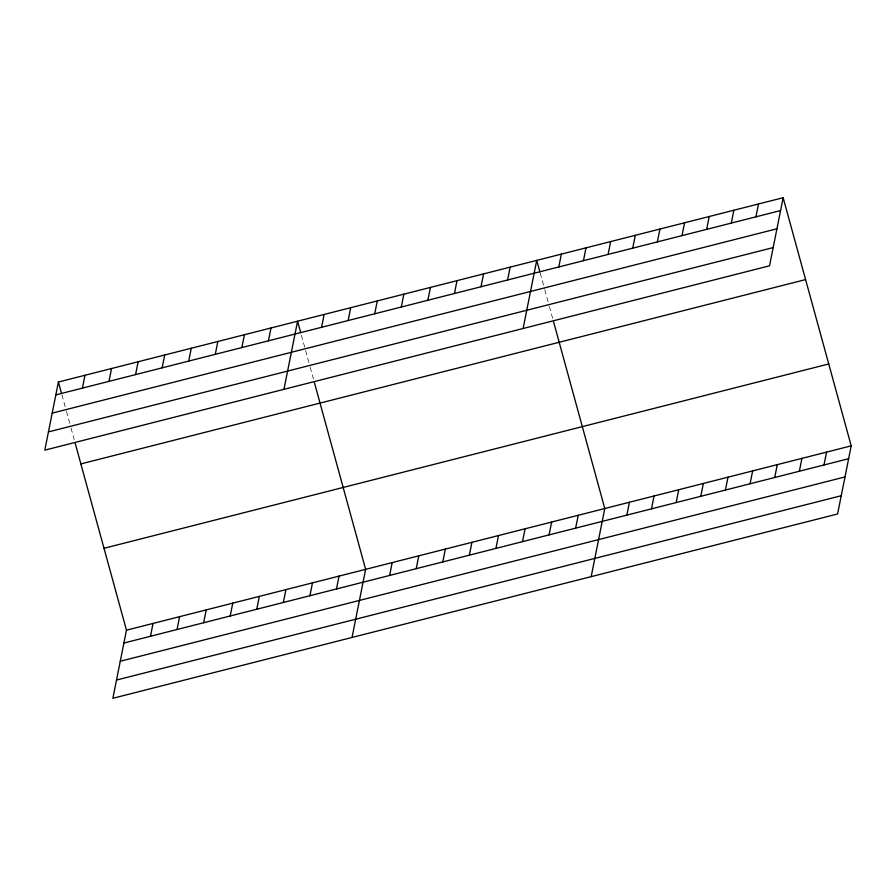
<?xml version="1.0" encoding="UTF-8"?>
<svg xmlns="http://www.w3.org/2000/svg" width="896" height="896" viewBox="0 0 896 896"><rect width="100%" height="100%" fill="white"/><g stroke="black" fill="none" stroke-linecap="round" stroke-linejoin="round"><path stroke-width="0.67" stroke-dasharray="4.48 3.36" d="M540.243 273.168L544.454 288.523M544.802 289.811L549.013 305.166M549.36 306.443L552.877 319.234M301.426 335.283L305.29 349.35M305.637 350.627L309.859 365.982M310.206 367.27L313.712 380.061M61.925 394.822L66.136 410.178M66.483 411.454L70.694 426.81M71.042 428.098L74.2 439.611"/><path stroke-width="1.34" d="M58.408 382.032L44.8 450.15L769.53 265.821L783.138 197.714L58.408 382.032L61.566 393.546M82.421 388.125L84.986 375.267M108.987 381.36L111.552 368.514M135.565 374.606L138.13 361.76M162.131 367.842L164.707 354.995M75.253 443.442L126.47 630.179L112.862 698.286L837.592 513.968L851.2 445.85L783.138 197.714M188.709 361.088L191.274 348.242M150.483 636.272L153.048 623.414M215.286 354.334L217.851 341.477M177.05 629.507L179.614 616.661M241.853 347.57L244.429 334.723M203.627 622.754L206.192 609.896M268.43 340.816L270.995 327.958M230.194 615.989L232.77 603.142M283.965 389.323L297.573 321.205L300.731 332.718M256.771 609.235L259.336 596.389M321.574 327.298L324.139 314.451M283.349 602.47L285.914 589.624M348.152 320.533L350.717 307.686M309.915 595.717L312.491 582.87M374.718 313.779L377.294 300.933M336.493 588.963L339.058 576.106M401.296 307.026L403.861 294.168M352.027 637.47L365.635 569.352L314.418 382.626M427.874 300.261L430.438 287.414M389.637 575.445L392.202 562.587M454.44 293.507L457.005 280.65M416.214 568.68L418.779 555.834M481.018 286.742L483.582 273.896M442.781 561.926L445.357 549.08M507.584 279.989L510.16 267.142M469.358 555.162L471.923 542.315M523.118 328.496L536.726 260.378L539.885 271.891M495.936 548.408L498.501 535.562M558.802 266.963L561.366 254.117M522.502 541.654L525.078 528.797M583.442 260.691L586.006 247.845M549.08 534.89L551.645 522.043M608.082 254.43L610.658 241.573M575.646 528.136L578.222 515.278M632.722 248.158L635.298 235.312M657.362 241.898L659.938 229.04M591.181 576.643L604.789 508.525L553.571 321.798M682.002 235.626L684.578 222.779M626.864 515.11L629.429 502.253M706.653 229.365L709.218 216.507M651.504 508.838L654.069 495.992M731.293 223.093L733.858 210.246M676.144 502.578L678.72 489.72M755.933 216.832L758.498 203.974M700.784 496.306L703.36 483.459M725.424 490.045L728 477.187M750.064 483.773L752.64 470.926M774.715 477.501L777.28 464.654M799.355 471.24L801.92 458.394M823.995 464.968L826.56 452.122M55.843 394.878L780.573 210.56M52.203 413.123L776.922 228.794M48.44 431.906L773.17 247.587M80.875 463.915L805.594 279.597M104.014 548.285L828.744 363.966M126.47 630.179L851.2 445.85M123.906 643.026L848.635 458.707M120.266 661.259L844.984 476.941M116.502 680.053L841.232 495.734"/></g></svg>
